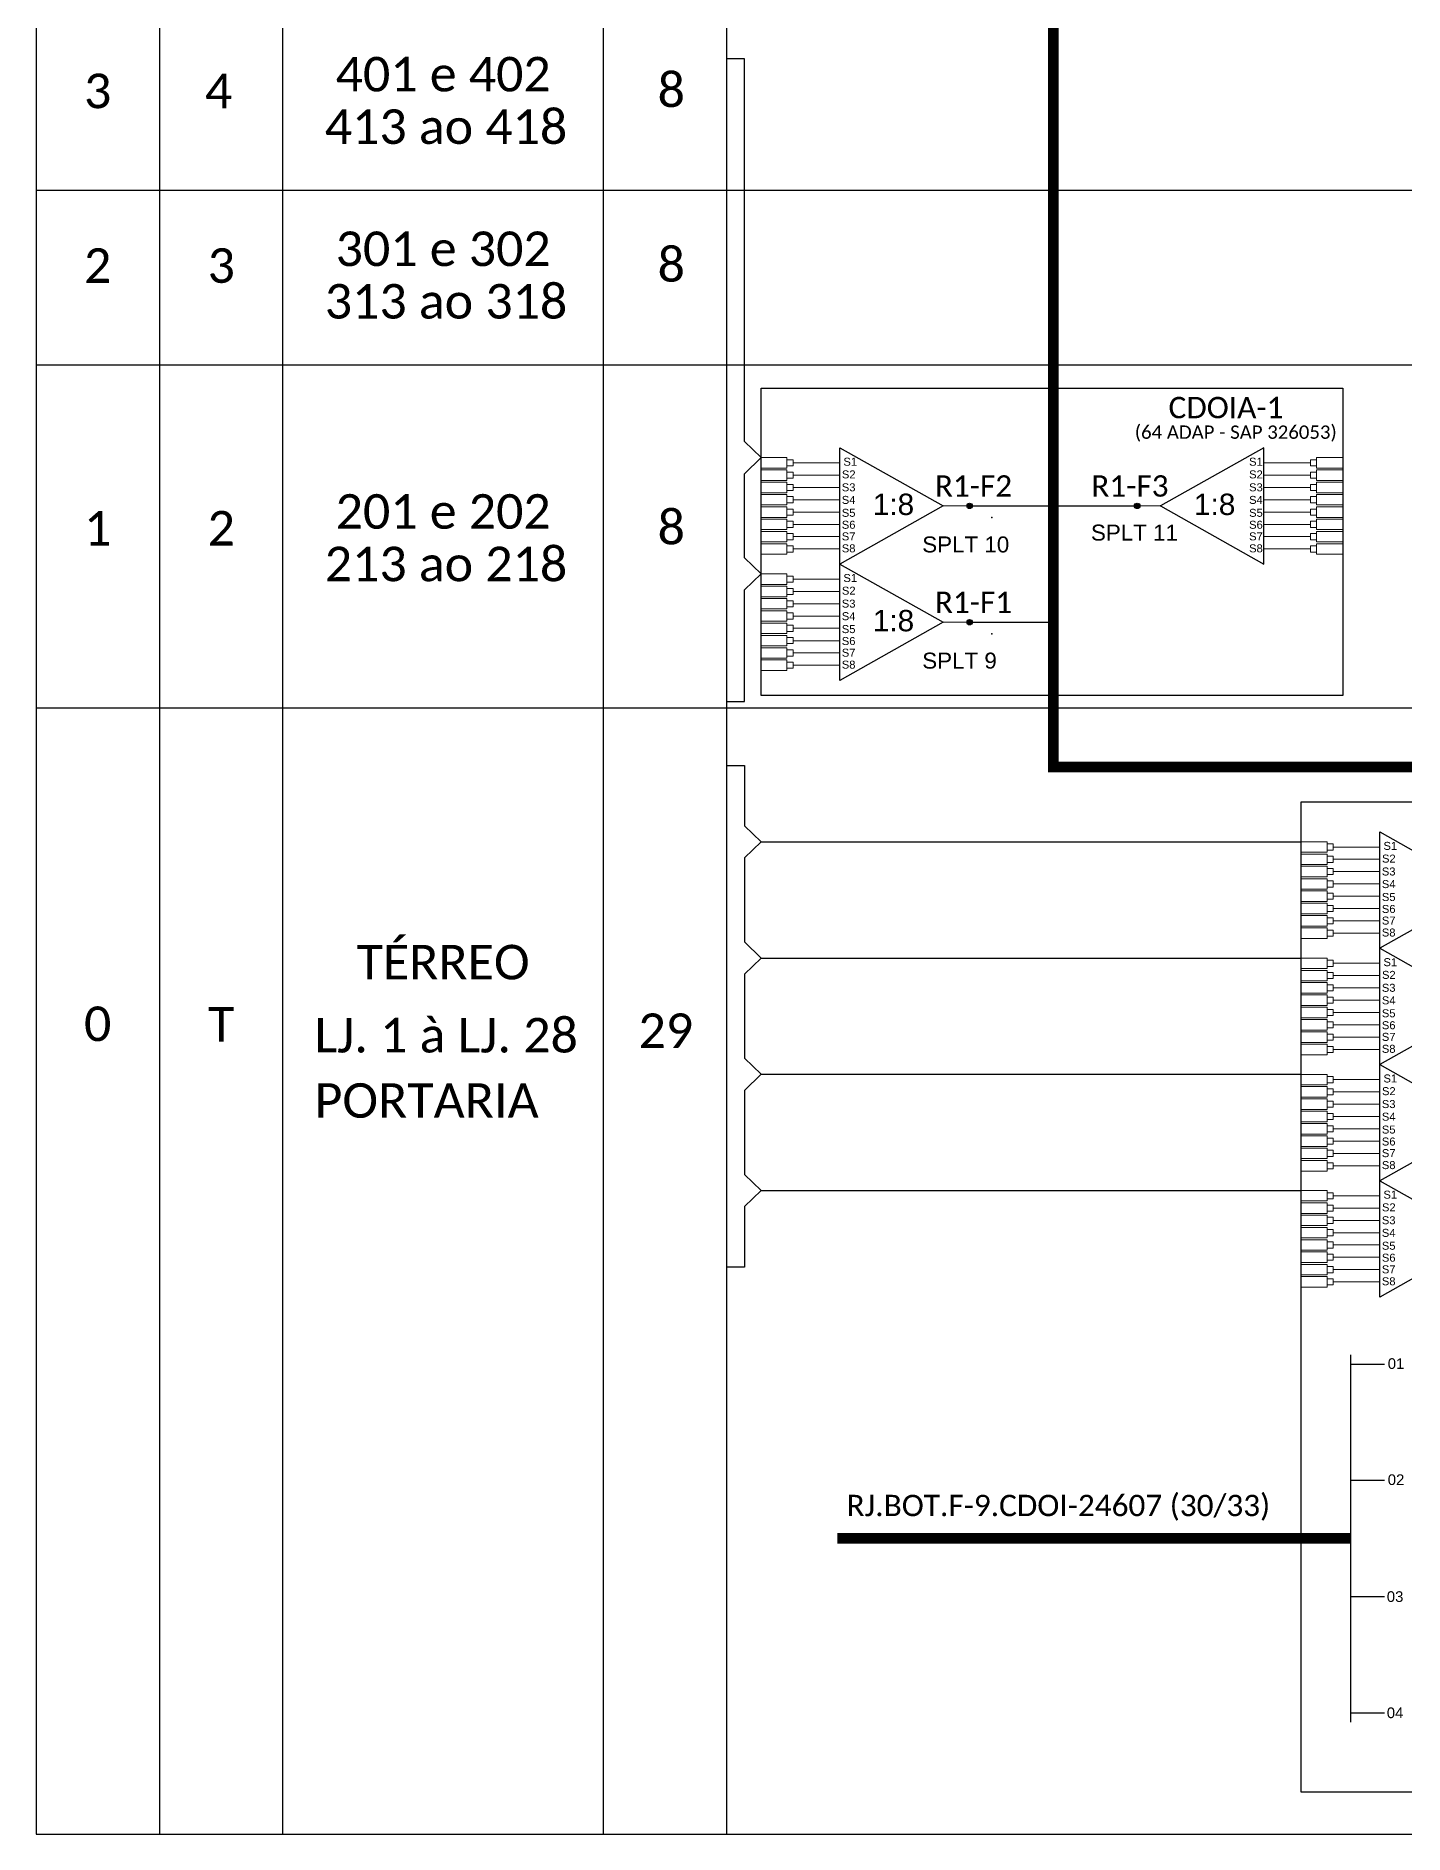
# Model space of a CAD drawing. Extents: x -4 to 837, y 1 to 595.
# Drawn here: x 545.7 to 673.9, y 158.4 to 326.9 of the extents above; entities that cross this region are included whole.
import ezdxf
from ezdxf.enums import TextEntityAlignment as Align

# ---------------------------------------------------------------- set-up
doc = ezdxf.new("R2010")
doc.units = 0
doc.styles.add('ARIAL', font='arial.ttf')
doc.styles.add('WMF-Calibri0', font='calibri.ttf')

# ---------------------------------------------------------------- blocks, each defined once
blk = doc.blocks.new('SPLT_1-8_SC-APC_ESQ')
at = {"color": 3, "lineweight": 0}
for points in [[(2.41, -3.02), (0, -3.02)], [(2.41, -3.02), (2.41, -4)], [(2.41, -4), (0, -4)], [(2.41, -4.17), (0, -4.17)], [(2.41, -4.17), (2.41, -5.16)], [(2.99, -3.51), (7.37, -3.51)], [(7.37, -4.66), (2.99, -4.66)], [(2.41, -5.16), (0, -5.16)], [(2.41, -5.32), (0, -5.32)], [(2.41, -6.31), (0, -6.31)], [(2.41, -6.48), (0, -6.48)], [(2.41, -5.32), (2.41, -6.31)], [(2.41, -6.48), (2.41, -7.46)], [(7.37, -5.82), (2.99, -5.82)], [(2.41, -7.46), (0, -7.46)], [(2.41, -7.63), (0, -7.63)], [(2.41, -7.63), (2.41, -8.62)], [(7.37, -6.97), (2.99, -6.97)], [(7.37, -8.12), (2.99, -8.12)], [(2.41, -8.62), (0, -8.62)], [(2.41, -8.78), (0, -8.78)], [(2.41, -9.77), (0, -9.77)], [(2.41, -9.94), (0, -9.94)], [(2.41, -8.78), (2.41, -9.77)], [(2.41, -9.94), (2.41, -10.92)], [(7.37, -9.28), (2.99, -9.28)], [(2.41, -10.92), (0, -10.92)], [(2.41, -11.09), (0, -11.09)], [(2.41, -11.09), (2.41, -12.08)], [(7.37, -10.43), (2.99, -10.43)], [(7.37, -11.58), (2.99, -11.58)], [(2.41, -12.08), (0, -12.08)]]:
    blk.add_lwpolyline(points, dxfattribs=at)
for points in [[(2.99, -3.22), (2.41, -3.22), (2.41, -3.8), (2.99, -3.8)], [(2.99, -4.38), (2.41, -4.38), (2.41, -4.95), (2.99, -4.95)], [(2.99, -5.53), (2.41, -5.53), (2.41, -6.1), (2.99, -6.1)], [(2.99, -6.68), (2.41, -6.68), (2.41, -7.26), (2.99, -7.26)], [(2.99, -7.84), (2.41, -7.84), (2.41, -8.41), (2.99, -8.41)], [(2.99, -8.99), (2.41, -8.99), (2.41, -9.56), (2.99, -9.56)], [(2.99, -10.14), (2.41, -10.14), (2.41, -10.72), (2.99, -10.72)], [(2.99, -11.3), (2.41, -11.3), (2.41, -11.87), (2.99, -11.87)]]:
    blk.add_lwpolyline(points, close=True, dxfattribs=at)
at = {"color": 1}
blk.add_lwpolyline([(7.37, -2.1), (17.04, -7.55), (7.37, -13), (7.37, -2.1)], dxfattribs=at)
at = {"color": 1, "lineweight": 0}
blk.add_lwpolyline([(17.04, -7.55), (19.26, -7.55)], dxfattribs=at)
at = {"color": 1, "style": 'ARIAL'}
for s, height, p in [('S1', 0.75, (7.7, -3.78)), ('S2', 0.75, (7.56, -4.97)), ('S3', 0.75, (7.55, -6.18)), ('S4', 0.75, (7.55, -7.36)), ('1:8', 2, (10.45, -8.4)), ('S5', 0.75, (7.55, -8.57)), ('S6', 0.75, (7.55, -9.69)), ('S7', 0.75, (7.55, -10.78)), ('S8', 0.75, (7.55, -11.9))]:
    blk.add_text(s, height=height, dxfattribs=at).set_placement(p)
blk = doc.blocks.new('SPLITTER_')
blk.add_point((0, 0))
at = {"style": 'ARIAL', "flags": 4}
blk.add_attdef('SPLT', (0, -3.26), '', height=1.5, dxfattribs=at)
blk = doc.blocks.new('SPLT_1-8_SC-APC')
at = {"color": 1}
blk.add_lwpolyline([(-7.37, -2.1), (-17.04, -7.55), (-7.37, -13), (-7.37, -2.1)], dxfattribs=at)
at = {"color": 3, "lineweight": 0}
for points in [[(-2.99, -3.22), (-2.41, -3.22), (-2.41, -3.8), (-2.99, -3.8)], [(-2.99, -4.38), (-2.41, -4.38), (-2.41, -4.95), (-2.99, -4.95)], [(-2.99, -5.53), (-2.41, -5.53), (-2.41, -6.1), (-2.99, -6.1)], [(-2.99, -6.68), (-2.41, -6.68), (-2.41, -7.26), (-2.99, -7.26)], [(-2.99, -7.84), (-2.41, -7.84), (-2.41, -8.41), (-2.99, -8.41)], [(-2.99, -8.99), (-2.41, -8.99), (-2.41, -9.56), (-2.99, -9.56)], [(-2.99, -10.14), (-2.41, -10.14), (-2.41, -10.72), (-2.99, -10.72)], [(-2.99, -11.3), (-2.41, -11.3), (-2.41, -11.87), (-2.99, -11.87)]]:
    blk.add_lwpolyline(points, close=True, dxfattribs=at)
for points in [[(-2.41, -3.02), (-2.41, -4)], [(-2.41, -3.02), (0, -3.02)], [(-2.99, -3.51), (-7.37, -3.51)], [(-7.37, -4.66), (-2.99, -4.66)], [(-2.41, -4), (0, -4)], [(-2.41, -4.17), (-2.41, -5.16)], [(-2.41, -4.17), (0, -4.17)], [(-7.37, -5.82), (-2.99, -5.82)], [(-2.41, -5.16), (0, -5.16)], [(-2.41, -5.32), (-2.41, -6.31)], [(-2.41, -5.32), (0, -5.32)], [(-2.41, -6.31), (0, -6.31)], [(-2.41, -6.48), (-2.41, -7.46)], [(-2.41, -6.48), (0, -6.48)], [(-7.37, -6.97), (-2.99, -6.97)], [(-7.37, -8.12), (-2.99, -8.12)], [(-2.41, -7.46), (0, -7.46)], [(-2.41, -7.63), (-2.41, -8.62)], [(-2.41, -7.63), (0, -7.63)], [(-7.37, -9.28), (-2.99, -9.28)], [(-2.41, -8.62), (0, -8.62)], [(-2.41, -8.78), (-2.41, -9.77)], [(-2.41, -8.78), (0, -8.78)], [(-2.41, -9.77), (0, -9.77)], [(-2.41, -9.94), (-2.41, -10.92)], [(-2.41, -9.94), (0, -9.94)], [(-7.37, -10.43), (-2.99, -10.43)], [(-7.37, -11.58), (-2.99, -11.58)], [(-2.41, -10.92), (0, -10.92)], [(-2.41, -11.09), (-2.41, -12.08)], [(-2.41, -11.09), (0, -11.09)], [(-2.41, -12.08), (0, -12.08)]]:
    blk.add_lwpolyline(points, dxfattribs=at)
at = {"color": 1, "lineweight": 0}
blk.add_lwpolyline([(-17.04, -7.55), (-19.26, -7.55)], dxfattribs=at)
at = {"color": 1, "style": 'ARIAL'}
for s, height, p in [('S1', 0.75, (-8.74, -3.78)), ('S2', 0.75, (-8.74, -4.97)), ('1:8', 2, (-13.91, -8.4)), ('S3', 0.75, (-8.74, -6.18)), ('S4', 0.75, (-8.74, -7.36)), ('S5', 0.75, (-8.74, -8.57)), ('S6', 0.75, (-8.74, -9.69)), ('S7', 0.75, (-8.74, -10.78)), ('S8', 0.75, (-8.74, -11.9))]:
    blk.add_text(s, height=height, dxfattribs=at).set_placement(p)

msp = doc.modelspace()

# ---------------------------------------------------------------- hatches: boundary and pattern name
h = msp.add_hatch(color=3)
h.dxf.hatch_style = 1
edge = h.paths.add_edge_path()
edge.add_arc((633.18, 282.85), 0.256, 0, 360)
h = msp.add_hatch(color=3)
h.dxf.hatch_style = 1
edge = h.paths.add_edge_path()
edge.add_arc((648.89, 282.85), 0.256, 0, 360)
h = msp.add_hatch(color=3)
h.dxf.hatch_style = 1
edge = h.paths.add_edge_path()
edge.add_arc((633.18, 271.95), 0.256, 0, 360)

# ---------------------------------------------------------------- linework, layer by layer
for points in [[(545.7, 557.08), (545.7, 158.36)], [(568.84, 158.36), (568.84, 557.08)], [(610.43, 158.36), (610.43, 557.08)], [(557.27, 552.97), (557.27, 158.36)], [(598.86, 548.86), (598.86, 158.36)], [(545.7, 312.45), (804.63, 312.45)], [(545.7, 296.08), (804.63, 296.08)], [(545.7, 263.92), (804.63, 263.92)], [(545.7, 158.36), (804.63, 158.36)]]:
    msp.add_lwpolyline(points)
at = {"color": 5, "const_width": 1}
msp.add_lwpolyline([(641.02, 468.7), (641.02, 258.38), (709.3, 258.38), (709.3, 213.34)], dxfattribs=at)
at = {"color": 3}
for points in [[(610.43, 264.52), (612.08, 264.52), (612.09, 274.98), (613.66, 276.48), (612.09, 277.99), (612.09, 285.87), (613.66, 287.38), (612.09, 288.89), (612.09, 324.77), (610.44, 324.77)], [(610.43, 258.52), (612.08, 258.52), (612.08, 252.88), (613.64, 251.37), (612.08, 249.86), (612.08, 241.98), (613.65, 240.47), (612.08, 238.97), (612.08, 231.09), (613.65, 229.58), (612.08, 228.07), (612.08, 220.19), (613.65, 218.68), (612.08, 217.17), (612.08, 211.51), (610.43, 211.51)], [(613.64, 251.37), (664.27, 251.37)], [(613.65, 240.47), (664.28, 240.47)], [(613.65, 229.58), (664.28, 229.58)], [(613.65, 218.68), (664.28, 218.68)], [(668.9, 202.41), (672.06, 202.41)]]:
    msp.add_lwpolyline(points, dxfattribs=at)
at = {"color": 1}
for points in [[(613.66, 293.9), (668.15, 293.9), (668.15, 265.09), (613.66, 265.09)], [(664.27, 255.12), (747.01, 255.12), (747.01, 162.3), (664.27, 162.3)]]:
    msp.add_lwpolyline(points, close=True, dxfattribs=at)
at = {"color": 5, "linetype": 'Continuous', "ltscale": 4}
for points in [[(633.18, 282.85), (648.86, 282.85)], [(633.18, 271.95), (641.02, 271.95)]]:
    msp.add_lwpolyline(points, dxfattribs=at)
at = {"color": 1}
msp.add_lwpolyline([(668.9, 168.86), (668.9, 203.29)], dxfattribs=at)
at = {"color": 2}
msp.add_lwpolyline([(668.9, 191.53), (672.06, 191.53)], dxfattribs=at)
at = {"color": 1, "const_width": 1}
msp.add_lwpolyline([(620.78, 186.08), (668.9, 186.08)], dxfattribs=at)
at = {"color": 7}
msp.add_lwpolyline([(668.9, 180.62), (672.06, 180.62)], dxfattribs=at)
at = {"color": 5}
msp.add_lwpolyline([(668.9, 169.73), (672.06, 169.73)], dxfattribs=at)
at = {"color": 3}
for centre in [(633.18, 282.85), (648.89, 282.85), (633.18, 271.95)]:
    msp.add_circle(centre, 0.256, dxfattribs=at)

# ---------------------------------------------------------------- block references
for p in [(613.66, 290.4), (613.66, 279.5), (664.27, 254.39), (664.27, 243.49), (664.27, 232.59), (664.27, 221.7)]:
    msp.add_blockref('SPLT_1-8_SC-APC_ESQ', p)
msp.add_blockref('SPLT_1-8_SC-APC', (668.12, 290.4), dxfattribs=at)
ref = msp.add_blockref('SPLITTER_', (635.28, 281.76), dxfattribs=dict(xscale=-1))
ref.add_attrib('SPLT', 'SPLT 10', (628.75, 278.49), dxfattribs={"height": 1.5, "style": 'ARIAL'})
ref = msp.add_blockref('SPLITTER_', (651.09, 282.86), dxfattribs=dict(xscale=-1))
ref.add_attrib('SPLT', 'SPLT 11', (644.56, 279.6), dxfattribs={"height": 1.5, "style": 'ARIAL'})
ref = msp.add_blockref('SPLITTER_', (635.28, 270.86), dxfattribs=dict(xscale=-1))
ref.add_attrib('SPLT', 'SPLT 9', (628.75, 267.6), dxfattribs={"height": 1.5, "style": 'ARIAL'})

# ---------------------------------------------------------------- texts
at = {"color": 7, "style": 'WMF-Calibri0'}
for s, p in [('401 e 402', (573.78, 321.7)), ('413 ao 418', (572.76, 316.78)), ('301 e 302', (573.78, 305.33)), ('313 ao 318', (572.76, 300.41)), ('201 e 202', (573.78, 280.71)), ('213 ao 218', (572.76, 275.79)), ('TÉRREO', (575.74, 238.47)), ('LJ. 1 à LJ. 28', (571.8, 231.62)), ('PORTARIA', (571.8, 225.5))]:
    msp.add_text(s, height=3.24, dxfattribs=at).set_placement(p)
at = {"color": 1, "style": 'WMF-Calibri0'}
for s, p in [('CDOIA-1', (651.83, 291.07)), ('RJ.BOT.F-9.CDOI-24607 (30/33)', (621.66, 188.16))]:
    msp.add_text(s, height=2, dxfattribs=at).set_placement(p)
msp.add_text('(64 ADAP - SAP 326053)', height=1.25, dxfattribs=at).set_placement((658.13, 289.14), align=Align.CENTER)
at = {"color": 5, "style": 'WMF-Calibri0'}
for s, p in [('R1-F2', (629.93, 283.72)), ('R1-F3', (644.59, 283.72)), ('R1-F1', (629.93, 272.82))]:
    msp.add_text(s, height=2, dxfattribs=at).set_placement(p)
at = {"style": 'ARIAL'}
for s, p in [('01', (673.15, 202.46)), ('02', (673.15, 191.58)), ('03', (673.06, 180.62)), ('04', (673.06, 169.73))]:
    msp.add_text(s, height=1, dxfattribs=at).set_placement(p, align=Align.MIDDLE_CENTER)
at = {"color": 7, "style": 'WMF-Calibri0'}
for tag, flags, p in [('8', 4, (605.23, 321.86)), ('3', 4, (551.48, 321.75)), ('4', 4, (562.81, 321.75)), ('2', 4, (551.48, 305.38)), ('3', 4, (563.06, 305.38)), ('8', 4, (605.23, 305.49)), ('1', 4, (551.48, 280.76)), ('2', 4, (563.06, 280.76)), ('8', 4, (605.23, 280.87)), ('0', 4, (551.48, 234.31)), ('T', 12, (563.06, 234.25)), ('29', 4, (604.72, 233.66))]:
    msp.add_attdef(tag, text='XX', height=3.24, dxfattribs=dict(at, flags=flags)).set_placement(p, align=Align.MIDDLE_CENTER)

doc.saveas('drawing.dxf')
